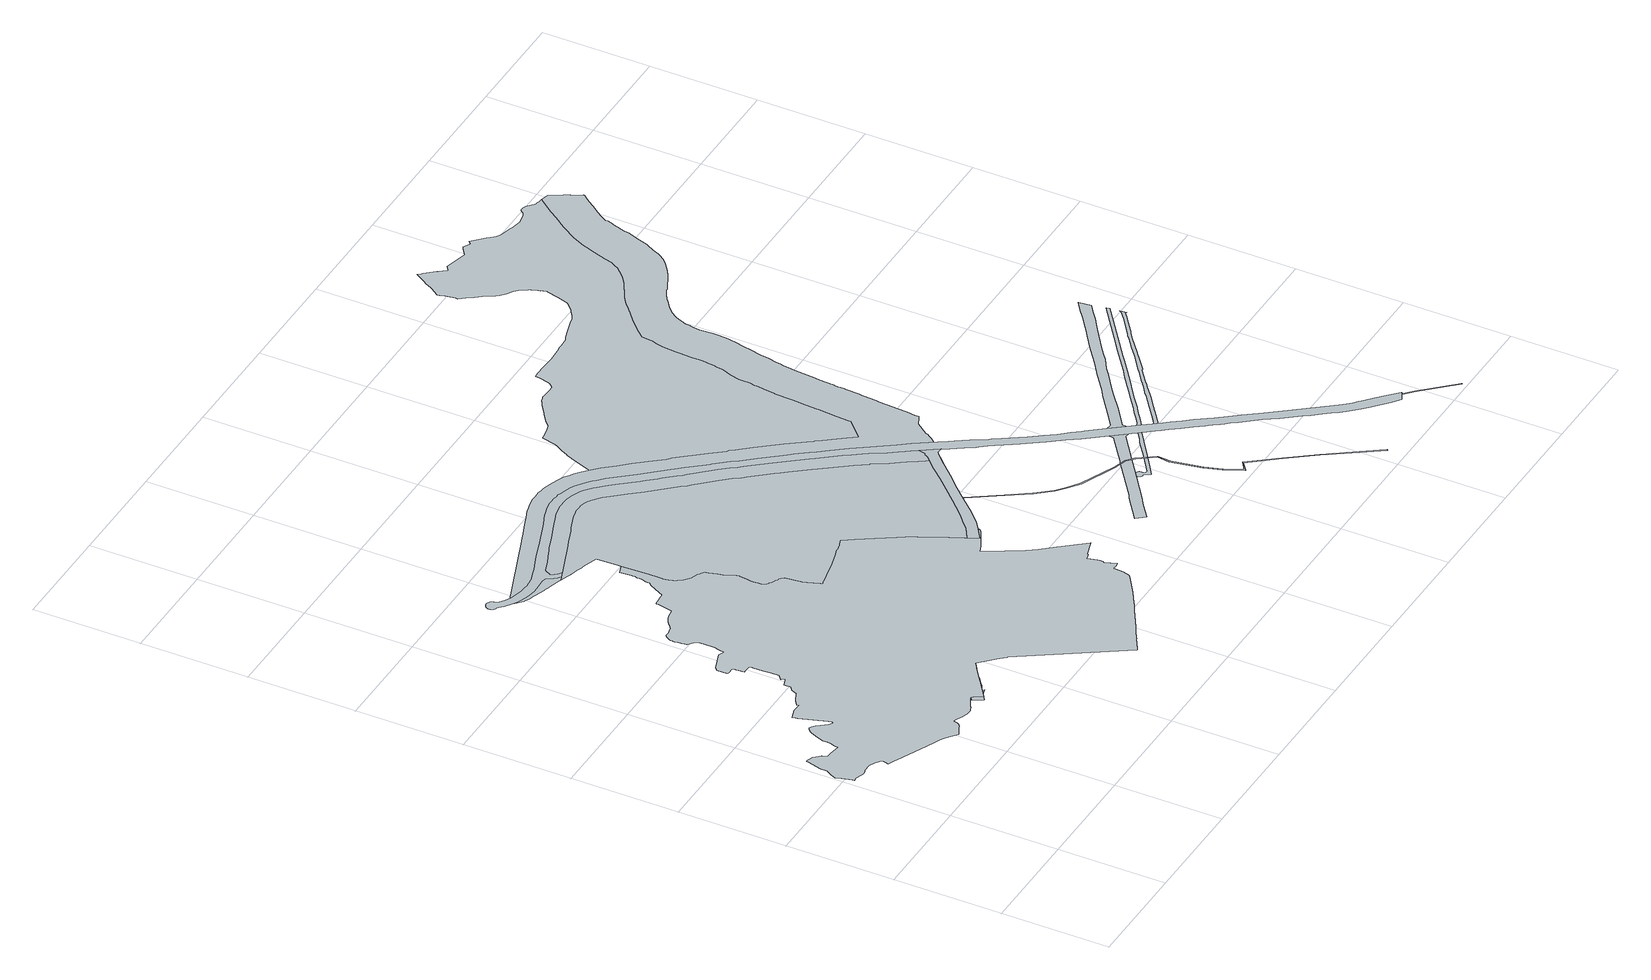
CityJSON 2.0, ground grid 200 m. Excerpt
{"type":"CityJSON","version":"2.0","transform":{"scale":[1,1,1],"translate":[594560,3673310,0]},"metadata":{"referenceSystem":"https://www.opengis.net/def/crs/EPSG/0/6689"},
"CityObjects":{
"object1":{"type":"GenericCityObject","attributes":{"function":"5","validFromType":"3","custodian":"武雄市","notificationNumber":"-","nominalArea":222,"prefecture":41,"city":41206,"floorAreaRate":2,"buildingCoverageRate":0.6,"wallSetbackDistance":0,"buildingHeightLimits":0},"geometry":[{"type":"MultiSurface","lod":"1","boundaries":[[[0,1,2,3,4,5,6,7,8,9,10,11,12,13,14,15,16,17,18,19,20,21,22,23,24,25,26,27,28,29,30,31,32,33,34,35,36,37,38,39,40,41,42,43,44,45,46,47,48,49,50,51,52,53,54,55,56,57,58,59,60,61,62,63,64,65,66,67,68,69,70,71,72,73,74,75,76,77,78,79,80,81,82,83,84,85,86,87,88,89,90,91,92,93,94,95,96,97,98,99,100,101,102,103,104,105,106,107,108,109,110,111,112,113,114,115,116,117,118,119,120,121,122,123,124,125,126,127,128,129,130,131,132,133,134,135,136,137,138,139,140,141,142,143,144,145,146,147,148,149,150,151,152,153,154,155,156,157,158,159,160,161,162,163,164,165,166,167,168,169,170,171,172,173,174,175,176,177,178,179,180,181,182,183,184,185,186,187,188,189,190,191,192,193,194,195,196,197,198,199,200,201,202,203,204,205,206,207,208,209,210,211,212,213,214,215,216,217,218,219,220,221,222,223,224,225,226,227,228,229,230,231,232,233,234,235,236,237,238,239,240,241,242,243,244,245,246,247,248,249,250,251,252,253,254,255,256,257,258,259,260,261,262,263,264,265,266,267,268,269,270,271,272,273,274,275,276,277,278,279,280,281,282,283,284,285,286,287,288,289,290,291,292,293,294,295,296,297,298,299,300,301,302,303,304,305,306,307,308,309,310,311,312,313,314,315,316,317,318,319,320,321,322,323,324,325,326,327,328,329,330,331,332,333,334,335,336,337,338,339,340,341,342,343,344,345,346]]]}]},
"object2":{"type":"GenericCityObject","attributes":{"name":"八並・六ノ角線","function":"3011","validFromType":"3","custodian":"武雄市","notificationNumber":"-","prefecture":41,"city":41206,"length":680,"width":18},"geometry":[{"type":"MultiSurface","lod":"1","boundaries":[[[347,348,349,350,351,352,353,354,355,356,357,358,359,360,361,362,363,364,365,366,367,368,369,370,371,372,373,374,375,376,377,378,379,380,381,382,383,384,385,386,387,388,389,390,391,392,393,394,395,396,397,398,399,400,401,402,403,404,405,406,407,408,409,410,411,412,413,414,415,416,417,418,419,420,421,422,423,424,295,296,425,297,426,427,428,429,430,431,432,433,434,435,436,437,438,439,440,441,442,443,444,445,446,447,448,449,450,343,344,451,452,453,454,455,456,457,458,459,460,461,462,463,464,465]]]}]},
"object3":{"type":"GenericCityObject","attributes":{"function":"2","validFromType":"3","custodian":"武雄市","notificationNumber":"-","nominalArea":112,"prefecture":41,"city":41206,"floorAreaRate":1,"buildingCoverageRate":0.6,"wallSetbackDistance":0,"buildingHeightLimits":10},"geometry":[{"type":"MultiSurface","lod":"1","boundaries":[[[466,467,468,453,454,469,455,456,457,458,459,460,470,471,472,473,474,475,476,477,478,479,480,481,482,483,484,485,486,487,488,489,490,491,492,493,494,495,496,497,498,499,500,501,502,503,504,505,506,507,508,509,510,511,512,513,514,515,516,517,518,519,520,521,522,523,524,525,526,527,528,529,530,531,532,533,534,535,86,85,84,83,82,81,80,79,78,77,76,75,74,73,72,71,70,69,68,67,66,65,64,63,62,61,60,59,58,57,56,55,54,53,52,51,50,49,48,47,46,45,44,43,42,41,40,39,38,37,36,35,34,33,32,31,30,29,28,27,26,25,24,23,22,21,20,19,18,17,16,15,14,13,12,11,10,9,8,7,6,5,4,3,2,1,0,346]]]}]},
"object4":{"type":"GenericCityObject","attributes":{"name":"武内・永島線","function":"3011","validFromType":"3","custodian":"武雄市","notificationNumber":"-","prefecture":41,"city":41206,"length":2180,"width":18},"geometry":[{"type":"MultiSurface","lod":"1","boundaries":[[[536,537,538,539,540,541,542,543,544,545,546,547,548,549,550,551,552,553,554,555,556,557,558,559,560,561,562,563,564,565,566,567,568,569,570,571,572,573,574,575,576,577,578,579,580,581,582,583,584,585,586,587,588,589,590,591,592,593,594,595,596,597,598,599,600,601,602,603,604,605,606,607,608,609,610,611,612,613,614,615,616,617,618,619,527,529,620,621,622,623,624,625,626,627,628,629,630,631,632,633,634,635,636,637,638,639,640,641,642,643,644,645,646,647,648,649,650,651,652,653,654,655,656,657,658,659,660,661,662,663,664,665,666,667,668,669,670,671,672,673,674,675,676,677,678,679,680,681,682,683,684,465,464,685,686,687,688,689,690,691,692,693,694,695,696,697,698,699,700,701,702,703,704,705,706,707,708,709,710,711,712,713,714,715,716,717,718,719,720,721,722,723,724,725,726,727,728,729,730,731,732,733,734,735,736,737,738,739,740,741,742,743,744,745,746,747,748,749,750,751,752,753,754,755,756,757,758,759,760,761,762,763,764,765,766,767,768,769,770,771,772,773,774,775,776,777,778,779,780,781,782,783,784,785,786,787,788,789,790,791,792,793,794,795,796,797,798,799,800,801,802,803,804,805,806]]]}]},
"object5":{"type":"GenericCityObject","attributes":{"name":"矢洗雨水幹線","function":"3041","validFromType":"3","custodian":"武雄市","notificationNumber":"-","prefecture":41,"city":41206,"number":"1-12"},"geometry":[{"type":"MultiSurface","lod":"1","boundaries":[[[807,808,809,810,811,812,813,814,815,816,817,818,819,820,821,822,823,824,825,826,827,828,829,830,831,832,833,834,835,836,837,838,839,840,841,842,843,844,845,846,847,848,849,850,851,852,853,854,855,856,857,858,859,860,861,862,863,864,865,866]]]}]},
"object6":{"type":"GenericCityObject","attributes":{"function":"4","validFromType":"3","custodian":"武雄市","notificationNumber":"-","nominalArea":22,"prefecture":41,"city":41206,"floorAreaRate":2,"buildingCoverageRate":0.6,"wallSetbackDistance":0,"buildingHeightLimits":0},"geometry":[{"type":"MultiSurface","lod":"1","boundaries":[[[867,868,869,870,871,872,873,874,875,876,877,878,879,880,881,882,883,884,885,886,887,888,889,890,891,892,893,894,895,896,897,898,899,900,901,902,903,904,905,906,907,908,909,910,911,912,913,914,915,916,917,918,919,920,921,922,923,924,925,926,927,928,929,930,931,932,933,934,935,936,937,938,939,940,941,942,943,944,945,946,947,948,949,950,951,952,953,954,955,956,957,958,959,960,961,962,963,964,965,966,967,968,969,970,971,972,973,974,975,976,977,978,979,980,981,982,983,984,985,986,987,988,989,990,991,992,993,994,995,996,601,997,998,999,1000,1001,1002,1003,1004,1005,1006,1007,525,524,523,522,521,520,519,518,517,516,515,514,513,512,511,510,509,508,507,506,505,504,503,502,501,500,499,498,497,496,495,494,493,492,491,490,489,488,487,486,485,484,483,482,481,480,479,478,477,476,475,474,473,472,471,470,1008,1009,1010,1011,1012,1013,1014,1015,1016,1017,1018,1019,1020,1021,1022,1023,1024,1025,1026,1027,1028,1029,1030,1031,1032,1033,1034,1035,1036,1037,1038,1039,1040,1041,1042,1043,1044,1045,1046,1047,1048,1049,1050,1051,1052,1053,1054,1055,1056,1057,1058,1059,1060,1061,1062,1063,1064,1065,1066,1067,1068,1069,1070,1071,1072,1073,1074,1075,1076,1077,1078,1079,1080,1081,1082,1083,1084,1085,1086,1087,1088,1089,1090,1091,1092,1093,1094,1095,1096,1097,1098,1099,1100,1101,1102,1103,1104,1105,1106,1107,1108,1109,1110]]]}]},
"object7":{"type":"GenericCityObject","attributes":{"name":"甘久・武雄線","function":"3011","validFromType":"3","custodian":"武雄市","notificationNumber":"-","prefecture":41,"city":41206,"length":2790,"width":18},"geometry":[{"type":"MultiSurface","lod":"1","boundaries":[[[1111,1112,1113,1114,1115,1116,1117,1118,1119,1120,1121,1122,1123,1124,1125,1126,699,698]]]}]},
"object8":{"type":"GenericCityObject","attributes":{"name":"高架側道2号線","function":"3011","validFromType":"3","custodian":"武雄市","notificationNumber":"-","prefecture":41,"city":41206,"length":930,"width":6},"geometry":[{"type":"MultiSurface","lod":"1","boundaries":[[[1127,1128,1129,1130,1131,1132,702,701,1133,1134,1135,1136,1137,1138,1139,1140,1141,1142,1143,1144,1145,1146,1147,1148,1149,1150,1151,1152,1153,1154,1155,1156,1157,1158,1159,1160,1161,1162,1163,1164,1165,1166,1167,1168,1169,1170,1171,1172,1173,1174]]]}]},
"object9":{"type":"GenericCityObject","attributes":{"function":"1","validFromType":"3","custodian":"武雄市","notificationNumber":"-","nominalArea":31,"prefecture":41,"city":41206,"floorAreaRate":0.8,"buildingCoverageRate":0.5,"wallSetbackDistance":1,"buildingHeightLimits":10},"geometry":[{"type":"MultiSurface","lod":"1","boundaries":[[[1175,1176,1177,1178,1179,1180,1181,1182,1183,1184,1185,1186,1187,1188,1189,1190,1191,1192,1193,1194,1195,1196,1197,1198,1199,1200,1201,1202,1203,1204,1205,1206,1207,1208,1209,1210,1211,1212,1213,1214,1215,1216,1217,1218,1219,1220,1221,1222,1223,1224,1225,1226,1227,1228,1229,1230,1231,1232,1233,1234,1235,1236,1237,1238,1239,1240,1241,1242,1243,1244,1245,1246,1247,1248,1249,1250,1251,1252,1253,1254,1255,1256,1257,1258,1259,1260,1261,1262,1263,1264,1265,1266,1267,1268,1269,1270,1271,1272,1273,972,971,970,969,968,967,966,965,964,963,962,961,960,959,958,957,956,955,954,953,952,951,950,949,948,947,946,945,944,943,942,941,940,939,938,937,936,935,934,933,932,931,930,929,928,927,926,925,924,923,922,921,920,919,918,917,916,915,914,913,912,911,910,909,908,907,906,905,904,903,902,901,900,899,898,897,896,895,894,893,892,891,890,889,888,887,886,885,884,883,882,881,880,879,878,877,876,875,874,873,872,871,870,869,1274,1275,1276,1277,1278,1279,1280,1281,1282,1283,1284,1285,1286,1287,1288,1289,1290,1291,1292,1293,1294,1295,1296,1297,1298,1299,1300,1301,1302,1303,1304,1305,1306,1307,1308,1309,1310,1311,1312,1313,1314,1315,1316,1317,1318,1319,1320]]]}]},
"object10":{"type":"GenericCityObject","attributes":{"name":"川良雨水幹線","function":"3041","validFromType":"3","custodian":"武雄市","notificationNumber":"-","prefecture":41,"city":41206,"number":"1-4"},"geometry":[{"type":"MultiSurface","lod":"1","boundaries":[[[1321,1322,1323,1324,1325,1326,1327,1328,1329,1330,1331,1332,1333,1334,1335,1336,1337,1338,1339,1340,1341,1342,1343,1344,1345,1346,1347,1348,1349,1350,1351,1352,1353,1354,1355,1356,1357,1358,1359,1360,1361,1362,1363,1364,1365,1366,1367,1368,1369,1370,1371,1372]]]}]},
"object11":{"type":"GenericCityObject","attributes":{"name":"甘久・武雄線","function":"3011","validFromType":"3","custodian":"武雄市","notificationNumber":"-","prefecture":41,"city":41206,"length":2790,"width":18},"geometry":[{"type":"MultiSurface","lod":"1","boundaries":[[[1373,1374,1375,1376,1377,1378,1379,1380,1381,1382,1383,1384,1385,1386,1387,1388,1389,1390,1391,1392,1393,1394,1395,1396,1397,1398,1399,1400,1401,1402,1403,1404,757,756,1405,1406]]]}]},
"object12":{"type":"GenericCityObject","attributes":{"name":"高架側道2号線","function":"3011","validFromType":"3","custodian":"武雄市","notificationNumber":"-","prefecture":41,"city":41206,"length":930,"width":6},"geometry":[{"type":"MultiSurface","lod":"1","boundaries":[[[1407,1408,1409,1410,1411,1412,1413,1414,1415,1416,1417,1418,1419,1420,1421,1422,1423,1424,1425,1426,1427,1428,1429,1430,1431,1432,1433,1434,755,754,753,1435]]]}]},
"object13":{"type":"GenericCityObject","attributes":{"name":"高架側道1号線","function":"3011","validFromType":"3","custodian":"武雄市","notificationNumber":"-","prefecture":41,"city":41206,"length":930,"width":6},"geometry":[{"type":"MultiSurface","lod":"1","boundaries":[[[1436,1437,1438,1439,1440,1441,1442,1443,1444,1445,1446,1447,1448,1449,1450,1451,1452,1453,1454,1455,1456,1457,1458,1459,1460,1461,1462,1463,1464,1465,1466,1467,1468,1469,1470,1471,1472,1473,1474,1475,1476,1477,1478,1479,1480,1481,1482,1483,1484,1485,1486,1487,1488,1489,1490,1491,1492,1493,1494,1495,1496,1497,1498,1499,1500,1501,1502,1503,1504,1505,1506,1507,752,751,750,1508,1509,1510,1511,1512,1513,1514,1515,1516,1517,1518,1519,1520,1521,1522,1523,1524,1525,1526,1527,1528,1529,1530,1531,1532,1533,1534,1535,1536,1537,1538,1539,1540,1541,1542,1543,1544,1545,1546,1547,1548,1549,1550,1551,1552,1553,1554,1555,1556,1557,1558,1559,1560,1561,1562,1563,1564,1565,1566,1567,1568,1569,1570,1571,1572,1573,1574,1575,1576,1577,1578,1579,1580,1581]]]}]}
},
"vertices":[
[679,560,0],[669,580,0],[656,606,0],[647,623,0],[639,635,0],[620,665,0],[602,693,0],[589,713,0],[580,710,0],[575,708,0],[572,708,0],[566,706,0],[561,706,0],[557,705,0],[551,703,0],[529,697,0],[518,694,0],[511,693,0],[502,691,0],[493,689,0],[490,688,0],[477,685,0],[474,685,0],[469,683,0],[468,688,0],[468,689,0],[460,709,0],[458,717,0],[458,720,0],[457,728,0],[456,739,0],[455,747,0],[453,747,0],[451,751,0],[448,753,0],[445,754,0],[441,756,0],[438,757,0],[434,759,0],[430,762,0],[429,762,0],[424,767,0],[423,769,0],[422,771,0],[422,780,0],[421,784,0],[421,787,0],[421,793,0],[422,797,0],[422,801,0],[423,806,0],[423,811,0],[423,813,0],[424,815,0],[424,816,0],[423,817,0],[423,820,0],[420,826,0],[420,827,0],[417,834,0],[414,840,0],[413,845,0],[412,850,0],[408,864,0],[407,868,0],[406,871,0],[404,872,0],[402,874,0],[398,876,0],[396,877,0],[383,882,0],[380,884,0],[373,891,0],[368,897,0],[366,899,0],[364,902,0],[362,906,0],[361,909,0],[360,913,0],[359,918,0],[359,923,0],[359,925,0],[359,933,0],[359,951,0],[358,970,0],[358,976,0],[358,996,0],[357,999,0],[342,994,0],[343,972,0],[343,970,0],[343,966,0],[342,961,0],[342,959,0],[341,952,0],[340,948,0],[339,943,0],[339,940,0],[340,938,0],[339,937,0],[337,935,0],[335,933,0],[328,920,0],[319,903,0],[294,901,0],[293,899,0],[293,898,0],[287,868,0],[281,867,0],[278,867,0],[273,866,0],[271,866,0],[266,864,0],[262,862,0],[258,860,0],[253,856,0],[249,852,0],[248,851,0],[245,849,0],[243,847,0],[240,847,0],[236,846,0],[230,845,0],[224,845,0],[222,844,0],[219,841,0],[217,838,0],[215,834,0],[214,832,0],[215,832,0],[215,830,0],[214,827,0],[214,824,0],[215,818,0],[215,812,0],[217,807,0],[217,804,0],[218,803,0],[218,802,0],[226,796,0],[228,795,0],[230,791,0],[231,786,0],[231,777,0],[231,771,0],[231,765,0],[231,759,0],[229,751,0],[228,745,0],[227,740,0],[226,740,0],[216,744,0],[182,731,0],[177,726,0],[177,707,0],[179,707,0],[179,706,0],[190,706,0],[191,706,0],[193,704,0],[193,699,0],[193,691,0],[193,688,0],[194,684,0],[197,684,0],[208,684,0],[211,682,0],[211,677,0],[211,658,0],[212,644,0],[212,629,0],[204,622,0],[204,621,0],[209,615,0],[207,615,0],[205,614,0],[199,612,0],[193,610,0],[192,607,0],[192,604,0],[193,598,0],[192,596,0],[186,592,0],[185,590,0],[183,586,0],[183,585,0],[182,581,0],[180,581,0],[163,573,0],[154,566,0],[154,565,0],[154,561,0],[140,562,0],[138,562,0],[119,556,0],[120,554,0],[122,547,0],[137,498,0],[139,492,0],[138,491,0],[136,489,0],[135,490,0],[131,494,0],[122,505,0],[117,511,0],[111,516,0],[107,518,0],[104,517,0],[103,516,0],[99,512,0],[97,508,0],[90,493,0],[86,481,0],[86,474,0],[86,467,0],[83,458,0],[81,451,0],[62,454,0],[52,455,0],[48,464,0],[42,471,0],[38,475,0],[30,478,0],[24,479,0],[23,479,0],[23,476,0],[16,449,0],[16,437,0],[9,426,0],[5,416,0],[6,413,0],[9,406,0],[13,388,0],[14,385,0],[16,385,0],[19,385,0],[23,385,0],[29,383,0],[34,380,0],[39,380,0],[42,381,0],[46,383,0],[60,383,0],[63,382,0],[66,381,0],[68,380,0],[73,377,0],[74,376,0],[76,375,0],[77,374,0],[82,370,0],[82,367,0],[81,362,0],[80,357,0],[81,356,0],[90,353,0],[92,352,0],[96,350,0],[118,339,0],[152,324,0],[169,316,0],[173,314,0],[182,310,0],[184,309,0],[192,304,0],[205,292,0],[221,300,0],[226,302,0],[230,305,0],[232,309,0],[233,311,0],[233,313,0],[235,317,0],[242,314,0],[251,310,0],[255,309,0],[260,307,0],[262,306,0],[264,306,0],[267,306,0],[269,306,0],[272,306,0],[276,308,0],[278,308,0],[281,310,0],[285,313,0],[289,315,0],[302,322,0],[304,322,0],[305,322,0],[306,322,0],[308,319,0],[318,305,0],[344,324,0],[352,330,0],[360,336,0],[377,349,0],[390,358,0],[393,360,0],[394,359,0],[407,346,0],[416,337,0],[423,330,0],[431,321,0],[432,320,0],[549,141,0],[566,151,0],[574,156,0],[575,156,0],[580,159,0],[591,166,0],[604,173,0],[617,181,0],[643,196,0],[656,203,0],[662,207,0],[686,222,0],[720,245,0],[724,248,0],[728,261,0],[729,269,0],[730,277,0],[730,280,0],[732,280,0],[735,280,0],[738,280,0],[744,281,0],[737,302,0],[739,305,0],[739,311,0],[738,315,0],[734,332,0],[739,333,0],[745,335,0],[745,337,0],[774,346,0],[757,368,0],[739,390,0],[719,414,0],[707,431,0],[699,443,0],[689,460,0],[669,497,0],[674,499,0],[683,503,0],[696,509,0],[701,512,0],
[866,702,0],[865,701,0],[863,700,0],[862,698,0],[861,697,0],[859,694,0],[849,684,0],[836,670,0],[816,648,0],[796,626,0],[772,601,0],[759,588,0],[739,568,0],[725,556,0],[714,546,0],[681,526,0],[670,521,0],[655,515,0],[649,513,0],[643,510,0],[636,508,0],[626,506,0],[620,504,0],[612,502,0],[603,501,0],[595,500,0],[588,499,0],[582,498,0],[574,496,0],[572,496,0],[565,494,0],[556,491,0],[550,489,0],[546,488,0],[537,485,0],[531,483,0],[525,480,0],[520,478,0],[512,474,0],[505,470,0],[498,467,0],[490,462,0],[482,457,0],[475,452,0],[468,446,0],[460,440,0],[454,435,0],[440,422,0],[424,408,0],[411,397,0],[399,388,0],[390,382,0],[383,377,0],[375,371,0],[365,364,0],[351,353,0],[345,349,0],[338,343,0],[334,341,0],[325,335,0],[321,332,0],[318,336,0],[313,327,0],[313,326,0],[300,318,0],[304,310,0],[309,299,0],[321,307,0],[322,308,0],[324,309,0],[326,310,0],[327,310,0],[328,310,0],[334,311,0],[331,315,0],[341,321,0],[350,328,0],[357,333,0],[379,350,0],[397,363,0],[404,368,0],[414,376,0],[422,382,0],[435,394,0],[438,396,0],[460,415,0],[471,425,0],[485,437,0],[494,443,0],[506,450,0],[513,454,0],[522,459,0],[531,463,0],[541,467,0],[551,471,0],[558,473,0],[566,476,0],[575,478,0],[585,480,0],[597,482,0],[616,485,0],[627,486,0],[643,490,0],[655,493,0],[692,507,0],[706,517,0],[723,529,0],[738,540,0],[759,560,0],[784,588,0],[806,612,0],[824,630,0],[839,645,0],[856,663,0],[876,683,0],[877,684,0],[878,685,0],[889,684,0],[869,715,0],
[711,517,0],[716,520,0],[722,524,0],[739,541,0],[863,670,0],[842,701,0],[831,717,0],[827,723,0],[825,726,0],[814,741,0],[812,744,0],[798,768,0],[797,768,0],[782,790,0],[777,796,0],[746,838,0],[740,846,0],[716,877,0],[712,882,0],[703,893,0],[702,895,0],[689,910,0],[672,931,0],[666,938,0],[660,945,0],[658,948,0],[657,950,0],[642,967,0],[621,989,0],[610,1001,0],[605,1006,0],[598,1015,0],[558,1060,0],[540,1082,0],[516,1109,0],[516,1110,0],[512,1115,0],[509,1117,0],[496,1128,0],[494,1129,0],[491,1131,0],[485,1133,0],[479,1135,0],[474,1136,0],[473,1136,0],[470,1136,0],[463,1136,0],[459,1136,0],[454,1135,0],[449,1134,0],[443,1133,0],[438,1131,0],[431,1128,0],[420,1124,0],[414,1122,0],[406,1118,0],[383,1109,0],[378,1108,0],[367,1103,0],[278,1069,0],[293,1064,0],[298,1063,0],[301,1062,0],[306,1060,0],[313,1059,0],[317,1057,0],[323,1055,0],[328,1054,0],[356,1045,0],[358,1004,0],
[510,1174,0],[499,1178,0],[490,1181,0],[483,1183,0],[478,1183,0],[472,1184,0],[462,1184,0],[455,1184,0],[451,1183,0],[443,1182,0],[436,1180,0],[430,1178,0],[423,1176,0],[414,1172,0],[402,1167,0],[389,1162,0],[366,1153,0],[352,1148,0],[347,1146,0],[317,1136,0],[292,1126,0],[283,1122,0],[275,1119,0],[255,1113,0],[252,1113,0],[248,1112,0],[243,1112,0],[238,1111,0],[233,1112,0],[221,1112,0],[209,1115,0],[196,1119,0],[185,1124,0],[175,1133,0],[173,1136,0],[173,1137,0],[173,1139,0],[172,1141,0],[171,1142,0],[170,1144,0],[169,1145,0],[167,1146,0],[166,1147,0],[164,1147,0],[162,1147,0],[160,1147,0],[159,1146,0],[157,1146,0],[156,1145,0],[154,1143,0],[153,1142,0],[153,1140,0],[152,1138,0],[152,1137,0],[152,1135,0],[153,1133,0],[154,1131,0],[155,1130,0],[156,1129,0],[157,1128,0],[159,1127,0],[161,1127,0],[163,1126,0],[164,1125,0],[170,1118,0],[182,1110,0],[190,1105,0],[198,1102,0],[209,1098,0],[218,1096,0],[230,1094,0],[239,1094,0],[249,1095,0],[251,1095,0],[262,1096,0],[271,1093,0],[273,1089,0],[276,1083,0],[277,1082,0],[279,1079,0],[281,1077,0],[283,1075,0],[287,1071,0],[292,1067,0],[310,1071,0],[304,1073,0],[300,1075,0],[293,1079,0],[291,1081,0],[287,1086,0],[284,1089,0],[282,1092,0],[290,1105,0],[311,1112,0],[324,1118,0],[340,1125,0],[346,1128,0],[356,1131,0],[372,1137,0],[395,1146,0],[403,1150,0],[409,1152,0],[420,1156,0],[429,1160,0],[435,1162,0],[442,1163,0],[449,1165,0],[457,1166,0],[462,1166,0],[471,1166,0],[476,1166,0],[480,1165,0],[486,1164,0],[493,1162,0],[503,1158,0],[509,1155,0],[514,1152,0],[528,1141,0],[532,1137,0],[545,1122,0],[553,1113,0],[580,1081,0],[586,1074,0],[599,1059,0],[605,1053,0],[621,1035,0],[627,1027,0],[632,1022,0],[643,1010,0],[664,987,0],[668,983,0],[681,968,0],[685,962,0],[689,957,0],[695,950,0],[713,929,0],[726,912,0],[740,894,0],[764,864,0],[770,856,0],[802,814,0],[806,808,0],[822,786,0],[823,784,0],[837,761,0],[839,758,0],[849,743,0],[856,734,0],[867,718,0],[896,672,0],[916,643,0],[920,636,0],[923,633,0],[932,621,0],[939,611,0],[947,599,0],[955,587,0],[962,576,0],[974,559,0],[987,541,0],[1006,515,0],[1021,494,0],[1050,457,0],[1070,431,0],[1073,427,0],[1079,419,0],[1083,414,0],[1084,413,0],[1088,407,0],[1092,403,0],[1097,396,0],[1102,390,0],[1103,388,0],[1111,378,0],[1123,362,0],[1136,346,0],[1148,330,0],[1151,326,0],[1156,320,0],[1163,310,0],[1168,304,0],[1174,297,0],[1182,287,0],[1207,255,0],[1223,231,0],[1246,201,0],[1254,190,0],[1266,175,0],[1276,163,0],[1283,152,0],[1291,143,0],[1298,136,0],[1309,125,0],[1321,113,0],[1327,108,0],[1348,90,0],[1363,78,0],[1380,87,0],[1361,105,0],[1346,119,0],[1332,131,0],[1325,138,0],[1318,144,0],[1310,152,0],[1302,162,0],[1282,186,0],[1240,242,0],[1220,268,0],[1203,291,0],[1194,302,0],[1175,327,0],[1155,354,0],[1143,369,0],[1131,385,0],[1119,400,0],[1117,403,0],[1113,409,0],[1101,424,0],[1100,425,0],[1096,431,0],[1086,443,0],[1066,469,0],[1057,481,0],[1043,499,0],[1040,502,0],[1029,516,0],[1014,534,0],[1007,543,0],[1001,552,0],[985,574,0],[977,586,0],[962,609,0],[952,624,0],[950,627,0],[937,646,0],[933,654,0],[919,675,0],[908,692,0],[904,698,0],[880,734,0],[875,741,0],[866,754,0],[853,772,0],[840,790,0],[820,818,0],[810,831,0],[796,850,0],[787,861,0],[780,871,0],[764,892,0],[757,900,0],[749,911,0],[726,940,0],[710,958,0],[702,968,0],[698,974,0],[677,998,0],[675,1000,0],[658,1022,0],[648,1033,0],[637,1046,0],[633,1051,0],[617,1068,0],[595,1094,0],[578,1114,0],[560,1135,0],[549,1146,0],[544,1150,0],[536,1157,0],[529,1163,0],[518,1170,0],
[1204,72,0],[1166,126,0],[1129,177,0],[1088,229,0],[1071,217,0],[1056,249,0],[1046,280,0],[1035,336,0],[1037,360,0],[1016,391,0],[1002,402,0],[978,409,0],[913,437,0],[891,452,0],[875,466,0],[852,494,0],[826,533,0],[788,589,0],[773,604,0],[760,604,0],[746,608,0],[711,631,0],[647,675,0],[623,679,0],[598,715,0],[546,704,0],[541,706,0],[505,695,0],[454,756,0],[453,755,0],[504,693,0],[541,704,0],[546,702,0],[597,712,0],[622,677,0],[646,673,0],[710,630,0],[745,606,0],[760,602,0],[772,602,0],[787,588,0],[824,532,0],[850,493,0],[874,465,0],[890,451,0],[912,435,0],[977,407,0],[1001,400,0],[1014,389,0],[1035,359,0],[1033,336,0],[1044,279,0],[1054,248,0],[1070,214,0],[1087,227,0],[1128,175,0],[1165,125,0],[1202,71,0],[1228,33,0],[1230,35,0],
[1207,1583,0],[1202,1584,0],[1193,1587,0],[1170,1557,0],[1161,1544,0],[1154,1535,0],[1148,1527,0],[1142,1518,0],[1137,1511,0],[1135,1507,0],[1131,1501,0],[1124,1490,0],[1118,1478,0],[1113,1467,0],[1109,1455,0],[1107,1450,0],[1106,1447,0],[1096,1418,0],[1093,1406,0],[1093,1405,0],[1086,1393,0],[1086,1392,0],[1083,1388,0],[1083,1387,0],[1080,1384,0],[1072,1375,0],[1070,1374,0],[1068,1372,0],[1064,1368,0],[1060,1365,0],[1056,1362,0],[1051,1359,0],[1044,1355,0],[1028,1346,0],[1019,1341,0],[1012,1336,0],[1003,1330,0],[994,1321,0],[993,1320,0],[988,1316,0],[986,1313,0],[980,1309,0],[978,1307,0],[970,1300,0],[950,1281,0],[945,1276,0],[934,1264,0],[932,1249,0],[932,1243,0],[929,1235,0],[926,1220,0],[924,1207,0],[924,1195,0],[923,1189,0],[922,1165,0],[922,1156,0],[922,1150,0],[921,1139,0],[920,1133,0],[919,1122,0],[918,1117,0],[916,1105,0],[916,1103,0],[909,1086,0],[905,1068,0],[904,1062,0],[904,1047,0],[902,1038,0],[902,1034,0],[901,1029,0],[899,1013,0],[898,1000,0],[897,997,0],[895,966,0],[894,953,0],[893,946,0],[892,917,0],[892,914,0],[889,879,0],[887,854,0],[887,851,0],[855,820,0],[844,835,0],[834,849,0],[820,868,0],[812,878,0],[811,879,0],[805,887,0],[804,889,0],[787,911,0],[781,919,0],[772,930,0],[749,959,0],[733,978,0],[725,987,0],[723,991,0],[720,993,0],[700,1017,0],[661,1064,0],[659,1066,0],[654,1071,0],[635,1094,0],[617,1115,0],[600,1134,0],[582,1155,0],[567,1170,0],[564,1173,0],[555,1180,0],[547,1187,0],[541,1191,0],[532,1197,0],[522,1201,0],[509,1206,0],[498,1210,0],[488,1212,0],[482,1213,0],[473,1214,0],[461,1214,0],[452,1214,0],[437,1211,0],[429,1209,0],[421,1207,0],[413,1204,0],[403,1200,0],[391,1195,0],[378,1190,0],[355,1181,0],[351,1180,0],[342,1176,0],[177,1113,0],[198,1096,0],[199,1095,0],[203,1093,0],[208,1091,0],[218,1088,0],[220,1087,0],[240,1081,0],[243,1080,0],[249,1078,0],[260,1075,0],[274,1071,0],[878,686,0],[904,708,0],[908,714,0],[910,717,0],[912,720,0],[914,723,0],[915,727,0],[933,750,0],[935,751,0],[943,755,0],[948,757,0],[951,759,0],[951,766,0],[953,782,0],[953,785,0],[954,785,0],[957,836,0],[958,842,0],[959,866,0],[959,867,0],[960,875,0],[962,900,0],[962,904,0],[962,910,0],[962,915,0],[963,922,0],[963,923,0],[963,925,0],[963,926,0],[963,927,0],[964,935,0],[965,951,0],[966,960,0],[969,991,0],[970,1006,0],[972,1023,0],[973,1028,0],[974,1036,0],[978,1054,0],[981,1069,0],[986,1091,0],[988,1103,0],[989,1107,0],[992,1120,0],[995,1134,0],[995,1136,0],[995,1141,0],[996,1147,0],[996,1151,0],[996,1165,0],[995,1186,0],[995,1187,0],[996,1200,0],[997,1206,0],[997,1207,0],[998,1209,0],[999,1218,0],[1001,1223,0],[1001,1224,0],[1003,1229,0],[1006,1236,0],[1008,1239,0],[1008,1240,0],[1016,1252,0],[1028,1263,0],[1036,1269,0],[1041,1273,0],[1044,1276,0],[1049,1279,0],[1054,1282,0],[1062,1286,0],[1068,1290,0],[1069,1288,0],[1105,1306,0],[1114,1312,0],[1130,1324,0],[1139,1333,0],[1146,1343,0],[1150,1349,0],[1152,1354,0],[1161,1372,0],[1163,1376,0],[1169,1393,0],[1177,1417,0],[1179,1427,0],[1183,1441,0],[1186,1451,0],[1187,1452,0],[1191,1463,0],[1190,1467,0],[1196,1477,0],[1199,1481,0],[1203,1487,0],[1208,1494,0],[1215,1503,0],[1224,1516,0],[1233,1527,0],[1235,1529,0],[1236,1531,0],[1235,1531,0],[1226,1551,0],[1222,1559,0],[1221,1561,0],
[1048,447,0],[1016,423,0],[1008,417,0],[997,409,0],[989,403,0],[921,352,0],[914,348,0],[868,314,0],[880,298,0],[906,318,0],[924,330,0],[972,366,0],[980,372,0],[1008,393,0],[1039,416,0],[1061,432,0],
[1015,365,0],[1031,376,0],[1061,399,0],[1064,400,0],[1078,410,0],[1082,413,0],[1079,418,0],[1064,408,0],[1057,404,0],[1027,381,0],[1012,370,0],[1002,363,0],[992,356,0],[989,357,0],[986,360,0],[986,361,0],[986,363,0],[987,364,0],[986,365,0],[986,366,0],[986,367,0],[985,368,0],[984,369,0],[983,369,0],[982,370,0],[981,370,0],[980,370,0],[979,370,0],[977,370,0],[976,369,0],[975,369,0],[975,368,0],[974,367,0],[973,366,0],[973,364,0],[973,363,0],[973,362,0],[974,361,0],[974,360,0],[975,359,0],[976,358,0],[977,358,0],[978,357,0],[979,357,0],[980,357,0],[981,357,0],[988,346,0],[1005,358,0],
[938,1643,0],[937,1644,0],[937,1646,0],[921,1664,0],[919,1666,0],[914,1671,0],[902,1652,0],[899,1648,0],[892,1634,0],[891,1632,0],[879,1616,0],[880,1612,0],[883,1603,0],[884,1599,0],[886,1585,0],[886,1581,0],[898,1565,0],[901,1560,0],[902,1559,0],[910,1548,0],[916,1540,0],[922,1530,0],[926,1524,0],[935,1517,0],[946,1510,0],[953,1504,0],[956,1500,0],[959,1495,0],[961,1491,0],[962,1490,0],[964,1487,0],[964,1486,0],[968,1475,0],[969,1471,0],[971,1468,0],[971,1467,0],[971,1466,0],[971,1465,0],[972,1460,0],[972,1459,0],[966,1437,0],[961,1420,0],[960,1417,0],[958,1415,0],[948,1405,0],[944,1401,0],[941,1399,0],[937,1396,0],[932,1393,0],[923,1388,0],[922,1388,0],[921,1388,0],[912,1386,0],[892,1380,0],[874,1374,0],[869,1372,0],[864,1371,0],[850,1370,0],[847,1370,0],[845,1370,0],[835,1369,0],[827,1368,0],[811,1367,0],[798,1368,0],[781,1369,0],[770,1369,0],[765,1369,0],[756,1368,0],[755,1358,0],[752,1346,0],[750,1339,0],[747,1335,0],[743,1331,0],[742,1330,0],[739,1330,0],[734,1329,0],[715,1331,0],[711,1331,0],[708,1330,0],[705,1329,0],[701,1328,0],[698,1325,0],[690,1321,0],[672,1308,0],[670,1307,0],[656,1297,0],[644,1286,0],[643,1285,0],[636,1283,0],[615,1279,0],[611,1279,0],[605,1252,0],[602,1246,0],[595,1235,0],[588,1221,0],[587,1220,0],[583,1210,0],[575,1188,0],[569,1172,0],[1185,1587,0],[1182,1588,0],[1178,1589,0],[1175,1590,0],[1166,1599,0],[1164,1600,0],[1163,1601,0],[1160,1602,0],[1158,1603,0],[1156,1603,0],[1153,1603,0],[1151,1603,0],[1150,1602,0],[1149,1601,0],[1148,1600,0],[1147,1598,0],[1146,1597,0],[1144,1595,0],[1139,1593,0],[1137,1593,0],[1121,1589,0],[1101,1593,0],[1098,1594,0],[1086,1597,0],[1080,1599,0],[1077,1600,0],[1075,1601,0],[1073,1602,0],[1070,1603,0],[1068,1605,0],[1065,1608,0],[1056,1617,0],[1044,1629,0],[1041,1632,0],[1035,1638,0],[1032,1635,0],[1030,1634,0],[1030,1633,0],[1017,1640,0],[1013,1638,0],[998,1627,0],[996,1628,0],[977,1633,0],[957,1638,0],[952,1635,0],[948,1632,0],[942,1638,0],
[1185,291,0],[1112,383,0],[1113,384,0],[1114,386,0],[1115,389,0],[1115,392,0],[1113,394,0],[1112,396,0],[1098,412,0],[1091,421,0],[1038,499,0],[987,565,0],[945,626,0],[898,701,0],[898,709,0],[910,726,0],[915,733,0],[919,741,0],[924,791,0],[933,916,0],[931,916,0],[922,791,0],[917,742,0],[913,734,0],[908,727,0],[896,710,0],[896,700,0],[944,625,0],[986,563,0],[1036,498,0],[1089,419,0],[1096,411,0],[1110,395,0],[1112,393,0],[1113,391,0],[1113,389,0],[1112,387,0],[1111,385,0],[1110,384,0],[1184,290,0],[1247,205,0],[1272,173,0],[1279,176,0],[1300,153,0],[1393,67,0],[1447,10,0],[1448,11,0],[1394,69,0],[1302,154,0],[1279,179,0],[1272,176,0],[1249,206,0],
[1154,504,0],[1174,519,0],[1190,531,0],[1202,540,0],[1213,548,0],[1233,561,0],[1246,571,0],[1265,586,0],[1271,590,0],[1290,604,0],[1306,615,0],[1325,628,0],[1338,638,0],[1355,651,0],[1352,673,0],[1348,670,0],[1334,660,0],[1319,648,0],[1296,631,0],[1294,629,0],[1279,618,0],[1254,600,0],[1235,586,0],[1217,572,0],[1196,557,0],[1191,553,0],[1173,539,0],[1154,525,0],[1144,518,0],[1103,488,0],[1100,485,0],[1076,468,0],[1087,452,0],[1123,479,0],
[1120,438,0],[1132,447,0],[1141,453,0],[1161,469,0],[1177,481,0],[1198,496,0],[1222,514,0],[1245,532,0],[1256,540,0],[1297,571,0],[1334,599,0],[1361,620,0],[1360,626,0],[1331,604,0],[1294,576,0],[1267,556,0],[1219,519,0],[1210,513,0],[1186,495,0],[1174,486,0],[1158,474,0],[1139,459,0],[1135,456,0],[1126,450,0],[1120,445,0],[1109,437,0],[1103,433,0],[1099,431,0],[1113,432,0],
[1362,599,0],[1344,584,0],[1330,574,0],[1317,564,0],[1311,560,0],[1310,559,0],[1302,552,0],[1282,537,0],[1273,530,0],[1265,523,0],[1234,500,0],[1226,493,0],[1207,479,0],[1207,478,0],[1191,466,0],[1184,461,0],[1174,452,0],[1173,452,0],[1152,436,0],[1148,433,0],[1148,432,0],[1147,432,0],[1147,431,0],[1146,431,0],[1145,431,0],[1145,430,0],[1144,430,0],[1144,429,0],[1143,429,0],[1143,428,0],[1142,428,0],[1141,428,0],[1141,427,0],[1140,427,0],[1140,426,0],[1139,426,0],[1139,425,0],[1138,425,0],[1137,425,0],[1137,424,0],[1136,424,0],[1136,423,0],[1135,423,0],[1135,422,0],[1134,422,0],[1133,421,0],[1132,421,0],[1132,420,0],[1131,420,0],[1131,419,0],[1130,419,0],[1129,418,0],[1128,418,0],[1128,417,0],[1127,417,0],[1127,416,0],[1126,416,0],[1125,415,0],[1124,415,0],[1124,414,0],[1123,414,0],[1123,413,0],[1122,413,0],[1121,412,0],[1120,412,0],[1120,411,0],[1119,411,0],[1119,410,0],[1118,410,0],[1117,409,0],[1116,409,0],[1116,408,0],[1119,403,0],[1120,404,0],[1121,404,0],[1121,405,0],[1122,405,0],[1122,406,0],[1123,406,0],[1124,407,0],[1125,407,0],[1125,408,0],[1126,408,0],[1126,409,0],[1127,409,0],[1128,410,0],[1129,410,0],[1129,411,0],[1130,411,0],[1130,412,0],[1131,412,0],[1132,413,0],[1133,413,0],[1133,414,0],[1134,414,0],[1134,415,0],[1135,415,0],[1136,416,0],[1137,416,0],[1137,417,0],[1138,417,0],[1138,418,0],[1139,418,0],[1139,419,0],[1140,419,0],[1141,419,0],[1141,420,0],[1142,420,0],[1142,421,0],[1143,421,0],[1143,422,0],[1144,422,0],[1145,422,0],[1145,423,0],[1146,423,0],[1146,424,0],[1147,424,0],[1147,425,0],[1148,425,0],[1149,426,0],[1150,426,0],[1150,427,0],[1151,427,0],[1151,428,0],[1152,428,0],[1156,431,0],[1177,447,0],[1183,452,0],[1201,467,0],[1204,468,0],[1210,474,0],[1236,494,0],[1238,494,0],[1264,515,0],[1269,519,0],[1277,525,0],[1305,548,0],[1313,554,0],[1317,557,0],[1322,560,0],[1333,569,0],[1348,580,0],[1354,584,0],[1362,591,0],[1365,590,0],[1363,602,0]
]}
